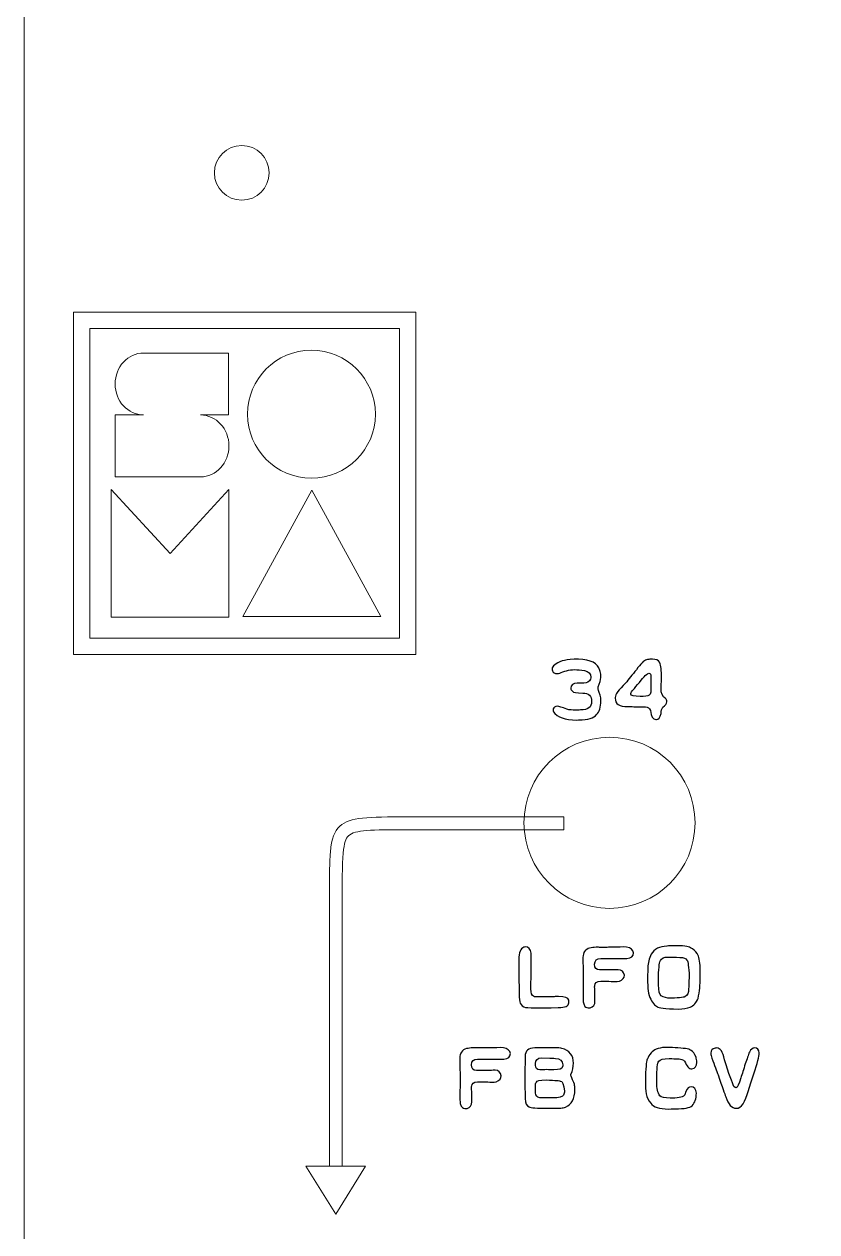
# Model space of a CAD drawing. Header units: centimetres. Extents: x -13.1 to 12.9, y -13 to 13.
# Drawn here: x -13.05 to -8.42, y -1.19 to 5.86 of the extents above; entities that cross this region are included whole.
import ezdxf

# ---------------------------------------------------------------- set-up
doc = ezdxf.new("R2010")
doc.units = ezdxf.units.CM
doc.header["$MEASUREMENT"] = 0
doc.layers.add('Layer 1', color=7, linetype='Continuous')

msp = doc.modelspace()

# ---------------------------------------------------------------- linework, layer by layer
at = {"layer": 'Layer 1', "color": 177, "lineweight": 9}
msp.add_ellipse((-11.37096, 3.58541), major_axis=(0, 0.37375), ratio=1, dxfattribs=at)
at = {"layer": 'Layer 1', "color": 250, "lineweight": 9}
msp.add_open_spline([(-12.85, 12.98), (-12.85, 12.98), (12.75, 12.98), (12.75, 12.98), (12.75, 12.98), (12.86, 12.98), (12.95, 12.88999), (12.95, 12.78), (12.95, 12.78), (12.95, 12.78), (12.95, -12.82), (12.95, -12.82), (12.95, -12.82), (12.95, -12.93001), (12.86, -13.02), (12.75, -13.02), (12.75, -13.02), (12.75, -13.02), (-12.85, -13.02), (-12.85, -13.02), (-12.85, -13.02), (-12.96, -13.02), (-13.05, -12.93001), (-13.05, -12.82), (-13.05, -12.82), (-13.05, -12.82), (-13.05, 12.78), (-13.05, 12.78), (-13.05, 12.78), (-13.05, 12.88999), (-12.96, 12.98), (-12.85, 12.98)], degree=3, knots=[0, 0, 0, 0, 0.1111111, 0.1111111, 0.1111111, 0.1111111, 0.2222222, 0.2222222, 0.2222222, 0.2222222, 0.3333333, 0.3333333, 0.3333333, 0.3333333, 0.4444444, 0.4444444, 0.4444444, 0.4444444, 0.5555556, 0.5555556, 0.5555556, 0.5555556, 0.6666667, 0.6666667, 0.6666667, 0.6666667, 0.7777778, 0.7777778, 0.7777778, 0.7777778, 1, 1, 1, 1], dxfattribs=at)
at = {"layer": 'Layer 1', "color": 242, "lineweight": 9}
for points in [[(-11.93822, 4.99605), (-11.93822, 5.08441), (-11.86658, 5.15605), (-11.77822, 5.15605), (-11.77822, 5.15605), (-11.68986, 5.15605), (-11.61822, 5.08441), (-11.61822, 4.99605), (-11.61822, 4.99605), (-11.61822, 4.90769), (-11.68985, 4.83605), (-11.77822, 4.83605), (-11.77822, 4.83605), (-11.86658, 4.83605), (-11.93822, 4.90769), (-11.93822, 4.99605)], [(-10.12854, 1.19711), (-10.12854, 1.47325), (-9.90468, 1.69711), (-9.62854, 1.69711), (-9.62854, 1.69711), (-9.35239, 1.69711), (-9.12855, 1.47325), (-9.12855, 1.19711), (-9.12855, 1.19711), (-9.12854, 0.92097), (-9.35239, 0.69711), (-9.62853, 0.69711), (-9.62853, 0.69711), (-9.90468, 0.69711), (-10.12852, 0.92097), (-10.12852, 1.19711)]]:
    msp.add_open_spline(points, degree=3, knots=[0, 0, 0, 0, 0.2, 0.2, 0.2, 0.2, 0.4, 0.4, 0.4, 0.4, 0.6, 0.6, 0.6, 0.6, 1, 1, 1, 1], dxfattribs=at)
at = {"layer": 'Layer 1', "color": 177, "lineweight": 9}
for points, knots in [([(-12.71398, 4.18086), (-12.71398, 4.18086), (-10.7616, 4.18086), (-10.7616, 4.18086), (-10.7616, 4.18086), (-10.7616, 4.18086), (-10.7616, 2.18086), (-10.7616, 2.18086), (-10.7616, 2.18086), (-10.7616, 2.18086), (-12.7616, 2.18086), (-12.7616, 2.18086), (-12.7616, 2.18086), (-12.7616, 2.18086), (-12.7616, 4.18086), (-12.7616, 4.18086), (-12.7616, 4.18086), (-12.7616, 4.18086), (-12.71398, 4.18086), (-12.71398, 4.18086)], [0, 0, 0, 0, 0.1666667, 0.1666667, 0.1666667, 0.1666667, 0.3333333, 0.3333333, 0.3333333, 0.3333333, 0.5, 0.5, 0.5, 0.5, 0.6666667, 0.6666667, 0.6666667, 0.6666667, 1, 1, 1, 1]), ([(-10.85684, 4.08562), (-10.85684, 4.08562), (-12.66636, 4.08562), (-12.66636, 4.08562), (-12.66636, 4.08562), (-12.66636, 4.08562), (-12.66636, 2.2761), (-12.66636, 2.2761), (-12.66636, 2.2761), (-12.66636, 2.2761), (-10.85684, 2.2761), (-10.85684, 2.2761), (-10.85684, 2.2761), (-10.85684, 2.2761), (-10.85684, 4.08562), (-10.85684, 4.08562)], [0, 0, 0, 0, 0.2, 0.2, 0.2, 0.2, 0.4, 0.4, 0.4, 0.4, 0.6, 0.6, 0.6, 0.6, 1, 1, 1, 1]), ([(-12.51818, 3.58094), (-12.51818, 3.58094), (-12.51818, 3.21903), (-12.51818, 3.21903), (-12.51818, 3.21903), (-12.51818, 3.21903), (-12.02102, 3.21904), (-12.02102, 3.21904), (-12.02102, 3.21904), (-12.02102, 3.21904), (-12.01935, 3.21903), (-12.01935, 3.21903), (-12.01935, 3.21903), (-11.92751, 3.21903), (-11.85307, 3.30005), (-11.85307, 3.39999), (-11.85307, 3.39999), (-11.85307, 3.49992), (-11.92751, 3.58093), (-12.01935, 3.58093), (-12.01935, 3.58093), (-12.01935, 3.58093), (-11.85474, 3.58095), (-11.85474, 3.58095), (-11.85474, 3.58095), (-11.85474, 3.58095), (-11.85474, 3.94285), (-11.85474, 3.94285), (-11.85474, 3.94285), (-11.85474, 3.94285), (-12.3519, 3.94285), (-12.3519, 3.94285), (-12.3519, 3.94285), (-12.44374, 3.94285), (-12.51818, 3.86184), (-12.51818, 3.7619), (-12.51818, 3.7619), (-12.51818, 3.66196), (-12.44374, 3.58095), (-12.3519, 3.58094), (-12.3519, 3.58094), (-12.3519, 3.58094), (-12.51818, 3.58094), (-12.51818, 3.58094)], [0, 0, 0, 0, 0.0833333, 0.0833333, 0.0833333, 0.0833333, 0.1666667, 0.1666667, 0.1666667, 0.1666667, 0.25, 0.25, 0.25, 0.25, 0.3333333, 0.3333333, 0.3333333, 0.3333333, 0.4166667, 0.4166667, 0.4166667, 0.4166667, 0.5, 0.5, 0.5, 0.5, 0.5833333, 0.5833333, 0.5833333, 0.5833333, 0.6666667, 0.6666667, 0.6666667, 0.6666667, 0.75, 0.75, 0.75, 0.75, 0.8333333, 0.8333333, 0.8333333, 0.8333333, 1, 1, 1, 1]), ([(-12.54091, 3.14579), (-12.54091, 3.14579), (-12.54091, 2.39828), (-12.54091, 2.39828), (-12.54091, 2.39828), (-12.54091, 2.39828), (-11.85307, 2.39828), (-11.85307, 2.39828), (-11.85307, 2.39828), (-11.85307, 2.39828), (-11.85307, 3.14579), (-11.85307, 3.14579), (-11.85307, 3.14579), (-11.85307, 3.14579), (-12.19699, 2.77203), (-12.19699, 2.77203), (-12.19699, 2.77203), (-12.19699, 2.77203), (-12.54091, 3.14579), (-12.54091, 3.14579)], [0, 0, 0, 0, 0.1666667, 0.1666667, 0.1666667, 0.1666667, 0.3333333, 0.3333333, 0.3333333, 0.3333333, 0.5, 0.5, 0.5, 0.5, 0.6666667, 0.6666667, 0.6666667, 0.6666667, 1, 1, 1, 1]), ([(-11.77224, 2.40256), (-11.77224, 2.40256), (-10.96604, 2.40256), (-10.96604, 2.40256), (-10.96604, 2.40256), (-10.96604, 2.40256), (-11.36914, 3.14152), (-11.36914, 3.14152), (-11.36914, 3.14152), (-11.36914, 3.14152), (-11.77224, 2.40256), (-11.77224, 2.40256)], [0, 0, 0, 0, 0.25, 0.25, 0.25, 0.25, 0.5, 0.5, 0.5, 0.5, 1, 1, 1, 1]), ([(-9.89591, 1.15671), (-9.89591, 1.15671), (-10.80947, 1.15671), (-10.80947, 1.15671), (-10.80947, 1.15671), (-11.02166, 1.15671), (-11.11577, 1.1567), (-11.15414, 1.12156), (-11.15414, 1.12156), (-11.17105, 1.10607), (-11.17988, 1.07887), (-11.18509, 1.01955), (-11.18509, 1.01955), (-11.19109, 0.95131), (-11.1911, 0.84581), (-11.1911, 0.67968), (-11.1911, 0.67968), (-11.1911, 0.67968), (-11.1911, -0.81046), (-11.1911, -0.81046), (-11.1911, -0.81046), (-11.1911, -0.81046), (-11.2661, -0.81046), (-11.2661, -0.81046), (-11.2661, -0.81046), (-11.2661, -0.81046), (-11.2661, 0.67968), (-11.2661, 0.67968), (-11.2661, 0.67968), (-11.2661, 0.84766), (-11.26609, 0.95434), (-11.25979, 1.02599), (-11.25979, 1.02599), (-11.25271, 1.10655), (-11.23687, 1.14704), (-11.20454, 1.17664), (-11.20454, 1.17664), (-11.14442, 1.2317), (-11.04151, 1.23171), (-10.80947, 1.23171), (-10.80947, 1.23171), (-10.80947, 1.23171), (-9.89591, 1.23171), (-9.89591, 1.23171), (-9.89591, 1.23171), (-9.89591, 1.23171), (-9.89591, 1.15671), (-9.89591, 1.15671)], [0, 0, 0, 0, 0.0769231, 0.0769231, 0.0769231, 0.0769231, 0.1538462, 0.1538462, 0.1538462, 0.1538462, 0.2307692, 0.2307692, 0.2307692, 0.2307692, 0.3076923, 0.3076923, 0.3076923, 0.3076923, 0.3846154, 0.3846154, 0.3846154, 0.3846154, 0.4615385, 0.4615385, 0.4615385, 0.4615385, 0.5384615, 0.5384615, 0.5384615, 0.5384615, 0.6153846, 0.6153846, 0.6153846, 0.6153846, 0.6923077, 0.6923077, 0.6923077, 0.6923077, 0.7692308, 0.7692308, 0.7692308, 0.7692308, 0.8461538, 0.8461538, 0.8461538, 0.8461538, 1, 1, 1, 1]), ([(-11.05412, -0.81046), (-11.05412, -0.81046), (-11.2286, -1.08957), (-11.2286, -1.08957), (-11.2286, -1.08957), (-11.2286, -1.08957), (-11.40272, -0.81046), (-11.40272, -0.81046), (-11.40272, -0.81046), (-11.40272, -0.81046), (-11.05412, -0.81046), (-11.05412, -0.81046)], [0, 0, 0, 0, 0.25, 0.25, 0.25, 0.25, 0.5, 0.5, 0.5, 0.5, 1, 1, 1, 1])]:
    msp.add_open_spline(points, degree=3, knots=knots, dxfattribs=at)
at = {"layer": 'Layer 1', "color": 177}
for points, knots in [([(-9.83564, 2.15301), (-9.83564, 2.15301), (-9.81053, 2.15357), (-9.81053, 2.15357), (-9.81053, 2.15357), (-9.73819, 2.15131), (-9.69623, 2.12939), (-9.68485, 2.08772), (-9.68485, 2.08772), (-9.68156, 2.07907), (-9.67986, 2.06919), (-9.67986, 2.0579), (-9.67986, 2.0579), (-9.67986, 2.0579), (-9.67986, 2.04605), (-9.67986, 2.04605), (-9.67986, 2.04605), (-9.67986, 2.03231), (-9.68485, 2.01416), (-9.69482, 1.99149), (-9.69482, 1.99149), (-9.69529, 1.98876), (-9.69557, 1.98641), (-9.69557, 1.98434), (-9.69557, 1.98434), (-9.69557, 1.97991), (-9.69134, 1.96609), (-9.68268, 1.94276), (-9.68268, 1.94276), (-9.68005, 1.93354), (-9.67883, 1.923), (-9.67883, 1.91105), (-9.67883, 1.91105), (-9.67883, 1.91105), (-9.67883, 1.90993), (-9.67883, 1.90993), (-9.67883, 1.90993), (-9.67883, 1.8723), (-9.68739, 1.84549), (-9.7047, 1.82949), (-9.7047, 1.82949), (-9.72031, 1.80908), (-9.75437, 1.79883), (-9.80695, 1.79883), (-9.80695, 1.79883), (-9.80695, 1.79817), (-9.81156, 1.79779), (-9.82069, 1.79779), (-9.82069, 1.79779), (-9.88851, 1.79779), (-9.93395, 1.81407), (-9.9569, 1.84652), (-9.9569, 1.84652), (-9.95813, 1.85057), (-9.95878, 1.85386), (-9.95878, 1.85649), (-9.95878, 1.85649), (-9.95878, 1.86618), (-9.95323, 1.87314), (-9.94204, 1.87719), (-9.94204, 1.87719), (-9.94204, 1.87719), (-9.93207, 1.87822), (-9.93207, 1.87822), (-9.93207, 1.87822), (-9.92586, 1.87822), (-9.90789, 1.8723), (-9.87835, 1.86035), (-9.87835, 1.86035), (-9.86274, 1.85706), (-9.84543, 1.85536), (-9.82652, 1.85536), (-9.82652, 1.85536), (-9.81749, 1.85536), (-9.80836, 1.85574), (-9.79896, 1.85649), (-9.79896, 1.85649), (-9.79896, 1.85649), (-9.79783, 1.85649), (-9.79783, 1.85649), (-9.79783, 1.85649), (-9.75484, 1.85649), (-9.73339, 1.87305), (-9.73339, 1.90607), (-9.73339, 1.90607), (-9.73339, 1.93918), (-9.75051, 1.95564), (-9.78494, 1.95564), (-9.78494, 1.95564), (-9.82106, 1.95564), (-9.84129, 1.95903), (-9.84552, 1.96562), (-9.84552, 1.96562), (-9.85164, 1.97107), (-9.85465, 1.97709), (-9.85465, 1.98349), (-9.85465, 1.98349), (-9.85465, 2.00155), (-9.84232, 2.01171), (-9.81768, 2.01416), (-9.81768, 2.01416), (-9.80592, 2.01359), (-9.79604, 2.01331), (-9.78795, 2.01331), (-9.78795, 2.01331), (-9.78795, 2.01331), (-9.77911, 2.01331), (-9.77911, 2.01331), (-9.77911, 2.01331), (-9.75963, 2.01331), (-9.74637, 2.02121), (-9.73941, 2.03702), (-9.73941, 2.03702), (-9.73819, 2.04398), (-9.73753, 2.04765), (-9.73753, 2.04802), (-9.73753, 2.04802), (-9.73753, 2.06862), (-9.75004, 2.08179), (-9.77497, 2.08772), (-9.77497, 2.08772), (-9.7967, 2.09083), (-9.8158, 2.09242), (-9.83235, 2.09242), (-9.83235, 2.09242), (-9.8665, 2.0913), (-9.89566, 2.08415), (-9.91993, 2.07088), (-9.91993, 2.07088), (-9.92492, 2.06956), (-9.93, 2.069), (-9.93508, 2.069), (-9.93508, 2.069), (-9.94834, 2.069), (-9.95756, 2.07417), (-9.96264, 2.08471), (-9.96264, 2.08471), (-9.96264, 2.08471), (-9.96377, 2.09158), (-9.96377, 2.09158), (-9.96377, 2.09158), (-9.96377, 2.09158), (-9.96377, 2.09656), (-9.96377, 2.09656), (-9.96377, 2.09656), (-9.96377, 2.11227), (-9.94401, 2.12817), (-9.9045, 2.14416), (-9.9045, 2.14416), (-9.89077, 2.14746), (-9.86772, 2.15047), (-9.83564, 2.15301)], [0, 0, 0, 0, 0.025641, 0.025641, 0.025641, 0.025641, 0.0512821, 0.0512821, 0.0512821, 0.0512821, 0.0769231, 0.0769231, 0.0769231, 0.0769231, 0.1025641, 0.1025641, 0.1025641, 0.1025641, 0.1282051, 0.1282051, 0.1282051, 0.1282051, 0.1538462, 0.1538462, 0.1538462, 0.1538462, 0.1794872, 0.1794872, 0.1794872, 0.1794872, 0.2051282, 0.2051282, 0.2051282, 0.2051282, 0.2307692, 0.2307692, 0.2307692, 0.2307692, 0.2564103, 0.2564103, 0.2564103, 0.2564103, 0.2820513, 0.2820513, 0.2820513, 0.2820513, 0.3076923, 0.3076923, 0.3076923, 0.3076923, 0.3333333, 0.3333333, 0.3333333, 0.3333333, 0.3589744, 0.3589744, 0.3589744, 0.3589744, 0.3846154, 0.3846154, 0.3846154, 0.3846154, 0.4102564, 0.4102564, 0.4102564, 0.4102564, 0.4358974, 0.4358974, 0.4358974, 0.4358974, 0.4615385, 0.4615385, 0.4615385, 0.4615385, 0.4871795, 0.4871795, 0.4871795, 0.4871795, 0.5128205, 0.5128205, 0.5128205, 0.5128205, 0.5384615, 0.5384615, 0.5384615, 0.5384615, 0.5641026, 0.5641026, 0.5641026, 0.5641026, 0.5897436, 0.5897436, 0.5897436, 0.5897436, 0.6153846, 0.6153846, 0.6153846, 0.6153846, 0.6410256, 0.6410256, 0.6410256, 0.6410256, 0.6666667, 0.6666667, 0.6666667, 0.6666667, 0.6923077, 0.6923077, 0.6923077, 0.6923077, 0.7179487, 0.7179487, 0.7179487, 0.7179487, 0.7435897, 0.7435897, 0.7435897, 0.7435897, 0.7692308, 0.7692308, 0.7692308, 0.7692308, 0.7948718, 0.7948718, 0.7948718, 0.7948718, 0.8205128, 0.8205128, 0.8205128, 0.8205128, 0.8461538, 0.8461538, 0.8461538, 0.8461538, 0.8717949, 0.8717949, 0.8717949, 0.8717949, 0.8974359, 0.8974359, 0.8974359, 0.8974359, 0.9230769, 0.9230769, 0.9230769, 0.9230769, 0.9487179, 0.9487179, 0.9487179, 0.9487179, 1, 1, 1, 1]), ([(-9.38777, 2.15301), (-9.38777, 2.15301), (-9.37676, 2.15301), (-9.37676, 2.15301), (-9.37676, 2.15301), (-9.35672, 2.15301), (-9.34327, 2.14755), (-9.3365, 2.13673), (-9.3365, 2.13673), (-9.32916, 2.1261), (-9.32549, 2.09995), (-9.32549, 2.05818), (-9.32549, 2.05818), (-9.32549, 2.05818), (-9.32549, 2.03118), (-9.32549, 2.03118), (-9.32549, 2.03118), (-9.32549, 2.01867), (-9.32615, 2.00287), (-9.32737, 1.98377), (-9.32737, 1.98377), (-9.32737, 1.95386), (-9.319, 1.93438), (-9.30235, 1.92535), (-9.30235, 1.92535), (-9.29624, 1.9182), (-9.29323, 1.9119), (-9.29323, 1.90635), (-9.29323, 1.90635), (-9.29323, 1.90635), (-9.29323, 1.90334), (-9.29323, 1.90334), (-9.29323, 1.90334), (-9.29323, 1.89375), (-9.30094, 1.88368), (-9.31637, 1.87305), (-9.31637, 1.87305), (-9.32371, 1.86477), (-9.32737, 1.85273), (-9.32737, 1.83693), (-9.32737, 1.83693), (-9.33236, 1.81266), (-9.34148, 1.80052), (-9.35465, 1.80052), (-9.35465, 1.80052), (-9.35465, 1.80052), (-9.35851, 1.80052), (-9.35851, 1.80052), (-9.35851, 1.80052), (-9.37488, 1.80052), (-9.38542, 1.8183), (-9.38993, 1.85395), (-9.38993, 1.85395), (-9.39416, 1.86797), (-9.40357, 1.87493), (-9.41806, 1.87493), (-9.41806, 1.87493), (-9.4587, 1.87568), (-9.49191, 1.87606), (-9.51787, 1.87606), (-9.51787, 1.87606), (-9.51787, 1.87606), (-9.52276, 1.87606), (-9.52276, 1.87606), (-9.52276, 1.87606), (-9.57111, 1.87606), (-9.59529, 1.89252), (-9.59529, 1.92535), (-9.59529, 1.92535), (-9.59529, 1.92535), (-9.59529, 1.92949), (-9.59529, 1.92949), (-9.59529, 1.92949), (-9.59529, 1.94718), (-9.57516, 1.97502), (-9.5349, 2.01303), (-9.5349, 2.01303), (-9.51693, 2.03636), (-9.49576, 2.06251), (-9.47159, 2.09158), (-9.47159, 2.09158), (-9.44637, 2.12723), (-9.4269, 2.1467), (-9.41307, 2.15), (-9.41307, 2.15), (-9.40301, 2.15197), (-9.39454, 2.15301), (-9.38777, 2.15301)], [0, 0, 0, 0, 0.0434783, 0.0434783, 0.0434783, 0.0434783, 0.0869565, 0.0869565, 0.0869565, 0.0869565, 0.1304348, 0.1304348, 0.1304348, 0.1304348, 0.173913, 0.173913, 0.173913, 0.173913, 0.2173913, 0.2173913, 0.2173913, 0.2173913, 0.2608696, 0.2608696, 0.2608696, 0.2608696, 0.3043478, 0.3043478, 0.3043478, 0.3043478, 0.3478261, 0.3478261, 0.3478261, 0.3478261, 0.3913043, 0.3913043, 0.3913043, 0.3913043, 0.4347826, 0.4347826, 0.4347826, 0.4347826, 0.4782609, 0.4782609, 0.4782609, 0.4782609, 0.5217391, 0.5217391, 0.5217391, 0.5217391, 0.5652174, 0.5652174, 0.5652174, 0.5652174, 0.6086957, 0.6086957, 0.6086957, 0.6086957, 0.6521739, 0.6521739, 0.6521739, 0.6521739, 0.6956522, 0.6956522, 0.6956522, 0.6956522, 0.7391304, 0.7391304, 0.7391304, 0.7391304, 0.7826087, 0.7826087, 0.7826087, 0.7826087, 0.826087, 0.826087, 0.826087, 0.826087, 0.8695652, 0.8695652, 0.8695652, 0.8695652, 0.9130435, 0.9130435, 0.9130435, 0.9130435, 1, 1, 1, 1]), ([(-9.5046, 1.95151), (-9.5046, 1.95151), (-9.5046, 1.94962), (-9.5046, 1.94962), (-9.5046, 1.94962), (-9.5046, 1.94022), (-9.48617, 1.93561), (-9.4492, 1.93561), (-9.4492, 1.93561), (-9.4492, 1.93561), (-9.43132, 1.93561), (-9.43132, 1.93561), (-9.43132, 1.93561), (-9.40893, 1.93561), (-9.39539, 1.93984), (-9.39078, 1.94849), (-9.39078, 1.94849), (-9.38824, 1.95715), (-9.38692, 1.96486), (-9.38692, 1.97164), (-9.38692, 1.97164), (-9.38692, 1.98302), (-9.3872, 2.00193), (-9.38777, 2.02817), (-9.38777, 2.02817), (-9.3872, 2.04031), (-9.38692, 2.0483), (-9.38692, 2.05216), (-9.38692, 2.05216), (-9.38692, 2.06392), (-9.39059, 2.07032), (-9.39793, 2.07145), (-9.39793, 2.07145), (-9.40846, 2.07145), (-9.4269, 2.05357), (-9.45334, 2.01801), (-9.45334, 2.01801), (-9.48626, 1.9801), (-9.50272, 1.95997), (-9.50272, 1.95762), (-9.50272, 1.95762), (-9.50395, 1.95546), (-9.5046, 1.95339), (-9.5046, 1.95151)], [0, 0, 0, 0, 0.0833333, 0.0833333, 0.0833333, 0.0833333, 0.1666667, 0.1666667, 0.1666667, 0.1666667, 0.25, 0.25, 0.25, 0.25, 0.3333333, 0.3333333, 0.3333333, 0.3333333, 0.4166667, 0.4166667, 0.4166667, 0.4166667, 0.5, 0.5, 0.5, 0.5, 0.5833333, 0.5833333, 0.5833333, 0.5833333, 0.6666667, 0.6666667, 0.6666667, 0.6666667, 0.75, 0.75, 0.75, 0.75, 0.8333333, 0.8333333, 0.8333333, 0.8333333, 1, 1, 1, 1]), ([(-10.11834, 0.47231), (-10.10197, 0.47231), (-10.09105, 0.4598), (-10.0856, 0.43478), (-10.0856, 0.43478), (-10.0856, 0.43478), (-10.0856, 0.4249), (-10.0856, 0.4249), (-10.0856, 0.4249), (-10.08626, 0.38793), (-10.08663, 0.35679), (-10.08663, 0.33148), (-10.08663, 0.33148), (-10.08663, 0.33148), (-10.08663, 0.31709), (-10.08663, 0.31709), (-10.08663, 0.31709), (-10.08663, 0.31709), (-10.08917, 0.23497), (-10.08917, 0.23497), (-10.08917, 0.23497), (-10.08917, 0.23497), (-10.08917, 0.22697), (-10.08917, 0.22697), (-10.08917, 0.22697), (-10.08804, 0.20129), (-10.08231, 0.18671), (-10.07205, 0.18313), (-10.07205, 0.18313), (-10.06876, 0.18116), (-10.0649, 0.17994), (-10.06048, 0.17956), (-10.06048, 0.17956), (-10.0348, 0.18031), (-10.01448, 0.18069), (-9.99962, 0.18069), (-9.99962, 0.18069), (-9.99962, 0.18069), (-9.9522, 0.18069), (-9.9522, 0.18069), (-9.9522, 0.18069), (-9.9428, 0.18125), (-9.93414, 0.18153), (-9.92624, 0.18153), (-9.92624, 0.18153), (-9.88918, 0.18153), (-9.86952, 0.17438), (-9.86726, 0.15999), (-9.86726, 0.15999), (-9.86726, 0.15999), (-9.86698, 0.14456), (-9.86698, 0.14456), (-9.86698, 0.14456), (-9.86698, 0.12641), (-9.88748, 0.11728), (-9.9285, 0.11728), (-9.9285, 0.11728), (-9.9285, 0.11728), (-9.97008, 0.1154), (-9.97008, 0.1154), (-9.97008, 0.1154), (-10.00376, 0.11615), (-10.04919, 0.11653), (-10.10648, 0.11672), (-10.10648, 0.11672), (-10.12473, 0.11804), (-10.13771, 0.12415), (-10.14562, 0.13497), (-10.14562, 0.13497), (-10.15267, 0.14306), (-10.15615, 0.15736), (-10.15615, 0.17796), (-10.15615, 0.17796), (-10.15615, 0.17796), (-10.15747, 0.24052), (-10.15747, 0.24052), (-10.15747, 0.24052), (-10.15747, 0.25594), (-10.15775, 0.26902), (-10.15832, 0.27965), (-10.15832, 0.27965), (-10.15869, 0.34522), (-10.15888, 0.38304), (-10.15888, 0.3932), (-10.15888, 0.3932), (-10.15888, 0.3932), (-10.15888, 0.39818), (-10.15888, 0.39818), (-10.15888, 0.39818), (-10.15888, 0.43797), (-10.149, 0.46206), (-10.12915, 0.47033), (-10.12915, 0.47033), (-10.12897, 0.47033), (-10.12539, 0.47099), (-10.11834, 0.47231)], [0, 0, 0, 0, 0.04, 0.04, 0.04, 0.04, 0.08, 0.08, 0.08, 0.08, 0.12, 0.12, 0.12, 0.12, 0.16, 0.16, 0.16, 0.16, 0.2, 0.2, 0.2, 0.2, 0.24, 0.24, 0.24, 0.24, 0.28, 0.28, 0.28, 0.28, 0.32, 0.32, 0.32, 0.32, 0.36, 0.36, 0.36, 0.36, 0.4, 0.4, 0.4, 0.4, 0.44, 0.44, 0.44, 0.44, 0.48, 0.48, 0.48, 0.48, 0.52, 0.52, 0.52, 0.52, 0.56, 0.56, 0.56, 0.56, 0.6, 0.6, 0.6, 0.6, 0.64, 0.64, 0.64, 0.64, 0.68, 0.68, 0.68, 0.68, 0.72, 0.72, 0.72, 0.72, 0.76, 0.76, 0.76, 0.76, 0.8, 0.8, 0.8, 0.8, 0.84, 0.84, 0.84, 0.84, 0.88, 0.88, 0.88, 0.88, 0.92, 0.92, 0.92, 0.92, 1, 1, 1, 1]), ([(-9.54761, 0.47146), (-9.51967, 0.47146), (-9.50095, 0.46384), (-9.49145, 0.4486), (-9.49145, 0.4486), (-9.49145, 0.4486), (-9.48834, 0.43647), (-9.48834, 0.43647), (-9.48834, 0.43647), (-9.48834, 0.41812), (-9.50113, 0.40712), (-9.52672, 0.40364), (-9.52672, 0.40364), (-9.53199, 0.40364), (-9.55175, 0.40392), (-9.58589, 0.40448), (-9.58589, 0.40448), (-9.59643, 0.40448), (-9.60847, 0.4042), (-9.62202, 0.40364), (-9.62202, 0.40364), (-9.63302, 0.4042), (-9.65052, 0.40448), (-9.67441, 0.40448), (-9.67441, 0.40448), (-9.67441, 0.40448), (-9.68015, 0.40448), (-9.68015, 0.40448), (-9.68015, 0.40448), (-9.70367, 0.40448), (-9.71543, 0.3932), (-9.71543, 0.37062), (-9.71543, 0.37062), (-9.71543, 0.3487), (-9.70574, 0.33779), (-9.68627, 0.33779), (-9.68627, 0.33779), (-9.64017, 0.33835), (-9.60405, 0.33863), (-9.5779, 0.33863), (-9.5779, 0.33863), (-9.55758, 0.33863), (-9.54544, 0.328), (-9.54159, 0.30693), (-9.54159, 0.30693), (-9.54159, 0.29113), (-9.55127, 0.27946), (-9.57075, 0.27194), (-9.57075, 0.27194), (-9.57075, 0.27194), (-9.58373, 0.26996), (-9.58373, 0.26996), (-9.58373, 0.26996), (-9.59953, 0.26996), (-9.63171, 0.27062), (-9.68015, 0.27194), (-9.68015, 0.27194), (-9.70301, 0.26949), (-9.7144, 0.26121), (-9.7144, 0.2471), (-9.7144, 0.2471), (-9.71515, 0.24437), (-9.71543, 0.24193), (-9.71543, 0.23995), (-9.71543, 0.23995), (-9.71421, 0.22029), (-9.71355, 0.20665), (-9.71355, 0.19913), (-9.71355, 0.19913), (-9.71355, 0.19913), (-9.71355, 0.15538), (-9.71355, 0.15538), (-9.71355, 0.15538), (-9.71355, 0.13422), (-9.72296, 0.12086), (-9.74168, 0.1154), (-9.74168, 0.1154), (-9.74168, 0.1154), (-9.74469, 0.1154), (-9.74469, 0.1154), (-9.74469, 0.1154), (-9.75861, 0.1154), (-9.76783, 0.11841), (-9.77206, 0.12443), (-9.77206, 0.12443), (-9.77639, 0.13055), (-9.7794, 0.13732), (-9.7809, 0.14485), (-9.7809, 0.14485), (-9.7825, 0.15237), (-9.78326, 0.16084), (-9.78326, 0.17025), (-9.78326, 0.17025), (-9.78326, 0.1726), (-9.78316, 0.18567), (-9.78297, 0.20938), (-9.78297, 0.20938), (-9.78279, 0.23177), (-9.78269, 0.2456), (-9.78269, 0.25096), (-9.78269, 0.25096), (-9.7825, 0.29066), (-9.78241, 0.31229), (-9.78241, 0.31577), (-9.78241, 0.31577), (-9.78335, 0.34842), (-9.78382, 0.38003), (-9.78382, 0.4105), (-9.78382, 0.4105), (-9.78382, 0.4392), (-9.77074, 0.45745), (-9.74469, 0.46535), (-9.74469, 0.46535), (-9.7333, 0.46742), (-9.72089, 0.46911), (-9.70743, 0.47033), (-9.70743, 0.47033), (-9.69624, 0.46958), (-9.68758, 0.46921), (-9.68128, 0.46921), (-9.68128, 0.46921), (-9.68128, 0.46921), (-9.64713, 0.46921), (-9.64713, 0.46921), (-9.64713, 0.46921), (-9.63519, 0.46921), (-9.60198, 0.46996), (-9.54761, 0.47146)], [0, 0, 0, 0, 0.030303, 0.030303, 0.030303, 0.030303, 0.0606061, 0.0606061, 0.0606061, 0.0606061, 0.0909091, 0.0909091, 0.0909091, 0.0909091, 0.1212121, 0.1212121, 0.1212121, 0.1212121, 0.1515152, 0.1515152, 0.1515152, 0.1515152, 0.1818182, 0.1818182, 0.1818182, 0.1818182, 0.2121212, 0.2121212, 0.2121212, 0.2121212, 0.2424242, 0.2424242, 0.2424242, 0.2424242, 0.2727273, 0.2727273, 0.2727273, 0.2727273, 0.3030303, 0.3030303, 0.3030303, 0.3030303, 0.3333333, 0.3333333, 0.3333333, 0.3333333, 0.3636364, 0.3636364, 0.3636364, 0.3636364, 0.3939394, 0.3939394, 0.3939394, 0.3939394, 0.4242424, 0.4242424, 0.4242424, 0.4242424, 0.4545455, 0.4545455, 0.4545455, 0.4545455, 0.4848485, 0.4848485, 0.4848485, 0.4848485, 0.5151515, 0.5151515, 0.5151515, 0.5151515, 0.5454545, 0.5454545, 0.5454545, 0.5454545, 0.5757576, 0.5757576, 0.5757576, 0.5757576, 0.6060606, 0.6060606, 0.6060606, 0.6060606, 0.6363636, 0.6363636, 0.6363636, 0.6363636, 0.6666667, 0.6666667, 0.6666667, 0.6666667, 0.6969697, 0.6969697, 0.6969697, 0.6969697, 0.7272727, 0.7272727, 0.7272727, 0.7272727, 0.7575758, 0.7575758, 0.7575758, 0.7575758, 0.7878788, 0.7878788, 0.7878788, 0.7878788, 0.8181818, 0.8181818, 0.8181818, 0.8181818, 0.8484848, 0.8484848, 0.8484848, 0.8484848, 0.8787879, 0.8787879, 0.8787879, 0.8787879, 0.9090909, 0.9090909, 0.9090909, 0.9090909, 0.9393939, 0.9393939, 0.9393939, 0.9393939, 1, 1, 1, 1]), ([(-9.25693, 0.47889), (-9.20011, 0.47889), (-9.16652, 0.47476), (-9.15599, 0.46648), (-9.15599, 0.46648), (-9.13934, 0.46046), (-9.12588, 0.44907), (-9.11582, 0.43233), (-9.11582, 0.43233), (-9.10622, 0.41671), (-9.10039, 0.38877), (-9.09813, 0.34851), (-9.09813, 0.34851), (-9.09813, 0.34851), (-9.09813, 0.29282), (-9.09813, 0.29282), (-9.09813, 0.29282), (-9.09813, 0.25171), (-9.10227, 0.21098), (-9.11055, 0.17081), (-9.11055, 0.17081), (-9.12137, 0.14598), (-9.1368, 0.12885), (-9.15683, 0.11954), (-9.15683, 0.11954), (-9.17489, 0.11399), (-9.19822, 0.11023), (-9.22682, 0.10825), (-9.22682, 0.10825), (-9.30443, 0.11023), (-9.34488, 0.11474), (-9.34836, 0.1217), (-9.34836, 0.1217), (-9.36436, 0.12829), (-9.37922, 0.14673), (-9.39276, 0.17683), (-9.39276, 0.17683), (-9.4001, 0.19169), (-9.40405, 0.20919), (-9.40462, 0.22923), (-9.40462, 0.22923), (-9.40462, 0.22923), (-9.40659, 0.28511), (-9.40659, 0.28511), (-9.40659, 0.28511), (-9.40659, 0.28511), (-9.4049, 0.35133), (-9.4049, 0.35133), (-9.4049, 0.35133), (-9.40377, 0.37683), (-9.39728, 0.40251), (-9.38533, 0.42847), (-9.38533, 0.42847), (-9.3668, 0.45989), (-9.33623, 0.4756), (-9.2938, 0.4756), (-9.2938, 0.4756), (-9.2938, 0.47683), (-9.28148, 0.47795), (-9.25693, 0.47889)], [0, 0, 0, 0, 0.0625, 0.0625, 0.0625, 0.0625, 0.125, 0.125, 0.125, 0.125, 0.1875, 0.1875, 0.1875, 0.1875, 0.25, 0.25, 0.25, 0.25, 0.3125, 0.3125, 0.3125, 0.3125, 0.375, 0.375, 0.375, 0.375, 0.4375, 0.4375, 0.4375, 0.4375, 0.5, 0.5, 0.5, 0.5, 0.5625, 0.5625, 0.5625, 0.5625, 0.625, 0.625, 0.625, 0.625, 0.6875, 0.6875, 0.6875, 0.6875, 0.75, 0.75, 0.75, 0.75, 0.8125, 0.8125, 0.8125, 0.8125, 0.875, 0.875, 0.875, 0.875, 1, 1, 1, 1]), ([(-9.34206, 0.25068), (-9.34206, 0.21418), (-9.33679, 0.19226), (-9.32635, 0.18511), (-9.32635, 0.18511), (-9.31149, 0.17627), (-9.2938, 0.17184), (-9.27348, 0.17184), (-9.27348, 0.17184), (-9.27348, 0.17184), (-9.26737, 0.17184), (-9.26737, 0.17184), (-9.26737, 0.17184), (-9.21412, 0.17467), (-9.18741, 0.17768), (-9.18741, 0.18097), (-9.18741, 0.18097), (-9.1733, 0.18718), (-9.16624, 0.20298), (-9.16624, 0.22838), (-9.16624, 0.22838), (-9.16474, 0.24616), (-9.1637, 0.27598), (-9.16323, 0.31766), (-9.16323, 0.31766), (-9.16746, 0.36893), (-9.17188, 0.39461), (-9.17668, 0.39461), (-9.17668, 0.39461), (-9.18204, 0.40486), (-9.19578, 0.41003), (-9.21807, 0.41003), (-9.21807, 0.41003), (-9.24488, 0.41145), (-9.26436, 0.4122), (-9.27649, 0.4122), (-9.27649, 0.4122), (-9.27649, 0.4122), (-9.28938, 0.4122), (-9.28938, 0.4122), (-9.28938, 0.4122), (-9.30998, 0.4122), (-9.324, 0.40533), (-9.33134, 0.3915), (-9.33134, 0.3915), (-9.33576, 0.38802), (-9.33952, 0.35782), (-9.34262, 0.30082), (-9.34262, 0.30082), (-9.34281, 0.29386), (-9.34291, 0.28689), (-9.34291, 0.27993), (-9.34291, 0.27993), (-9.34291, 0.27015), (-9.34262, 0.26046), (-9.34206, 0.25068)], [0, 0, 0, 0, 0.0666667, 0.0666667, 0.0666667, 0.0666667, 0.1333333, 0.1333333, 0.1333333, 0.1333333, 0.2, 0.2, 0.2, 0.2, 0.2666667, 0.2666667, 0.2666667, 0.2666667, 0.3333333, 0.3333333, 0.3333333, 0.3333333, 0.4, 0.4, 0.4, 0.4, 0.4666667, 0.4666667, 0.4666667, 0.4666667, 0.5333333, 0.5333333, 0.5333333, 0.5333333, 0.6, 0.6, 0.6, 0.6, 0.6666667, 0.6666667, 0.6666667, 0.6666667, 0.7333333, 0.7333333, 0.7333333, 0.7333333, 0.8, 0.8, 0.8, 0.8, 0.8666667, 0.8666667, 0.8666667, 0.8666667, 1, 1, 1, 1]), ([(-10.2673, -0.11668), (-10.23936, -0.11668), (-10.22064, -0.1243), (-10.21114, -0.13954), (-10.21114, -0.13954), (-10.21114, -0.13954), (-10.20803, -0.15167), (-10.20803, -0.15167), (-10.20803, -0.15167), (-10.20803, -0.17002), (-10.22082, -0.18102), (-10.24641, -0.1845), (-10.24641, -0.1845), (-10.25168, -0.1845), (-10.27144, -0.18422), (-10.30558, -0.18366), (-10.30558, -0.18366), (-10.31612, -0.18366), (-10.32816, -0.18394), (-10.34171, -0.1845), (-10.34171, -0.1845), (-10.35271, -0.18394), (-10.37021, -0.18366), (-10.3941, -0.18366), (-10.3941, -0.18366), (-10.3941, -0.18366), (-10.39984, -0.18366), (-10.39984, -0.18366), (-10.39984, -0.18366), (-10.42336, -0.18366), (-10.43512, -0.19494), (-10.43512, -0.21752), (-10.43512, -0.21752), (-10.43512, -0.23944), (-10.42543, -0.25035), (-10.40596, -0.25035), (-10.40596, -0.25035), (-10.35986, -0.24979), (-10.32374, -0.24951), (-10.29759, -0.24951), (-10.29759, -0.24951), (-10.27727, -0.24951), (-10.26513, -0.26014), (-10.26128, -0.28121), (-10.26128, -0.28121), (-10.26128, -0.29701), (-10.27096, -0.30868), (-10.29044, -0.3162), (-10.29044, -0.3162), (-10.29044, -0.3162), (-10.30342, -0.31818), (-10.30342, -0.31818), (-10.30342, -0.31818), (-10.31922, -0.31818), (-10.3514, -0.31752), (-10.39984, -0.3162), (-10.39984, -0.3162), (-10.4227, -0.31865), (-10.43409, -0.32693), (-10.43409, -0.34104), (-10.43409, -0.34104), (-10.43484, -0.34377), (-10.43512, -0.34621), (-10.43512, -0.34819), (-10.43512, -0.34819), (-10.4339, -0.36785), (-10.43324, -0.38149), (-10.43324, -0.38901), (-10.43324, -0.38901), (-10.43324, -0.38901), (-10.43324, -0.43276), (-10.43324, -0.43276), (-10.43324, -0.43276), (-10.43324, -0.45392), (-10.44265, -0.46728), (-10.46137, -0.47274), (-10.46137, -0.47274), (-10.46137, -0.47274), (-10.46438, -0.47274), (-10.46438, -0.47274), (-10.46438, -0.47274), (-10.4783, -0.47274), (-10.48752, -0.46973), (-10.49175, -0.46371), (-10.49175, -0.46371), (-10.49608, -0.45759), (-10.49909, -0.45082), (-10.50059, -0.44329), (-10.50059, -0.44329), (-10.50219, -0.43577), (-10.50295, -0.4273), (-10.50295, -0.41789), (-10.50295, -0.41789), (-10.50295, -0.41554), (-10.50285, -0.40247), (-10.50266, -0.37876), (-10.50266, -0.37876), (-10.50248, -0.35637), (-10.50238, -0.34254), (-10.50238, -0.33718), (-10.50238, -0.33718), (-10.50219, -0.29748), (-10.5021, -0.27585), (-10.5021, -0.27237), (-10.5021, -0.27237), (-10.50304, -0.23972), (-10.50351, -0.20811), (-10.50351, -0.17764), (-10.50351, -0.17764), (-10.50351, -0.14894), (-10.49043, -0.13069), (-10.46438, -0.12279), (-10.46438, -0.12279), (-10.45299, -0.12072), (-10.44058, -0.11903), (-10.42712, -0.11781), (-10.42712, -0.11781), (-10.41593, -0.11856), (-10.40727, -0.11893), (-10.40097, -0.11893), (-10.40097, -0.11893), (-10.40097, -0.11893), (-10.36682, -0.11893), (-10.36682, -0.11893), (-10.36682, -0.11893), (-10.35488, -0.11893), (-10.32167, -0.11818), (-10.2673, -0.11668)], [0, 0, 0, 0, 0.030303, 0.030303, 0.030303, 0.030303, 0.0606061, 0.0606061, 0.0606061, 0.0606061, 0.0909091, 0.0909091, 0.0909091, 0.0909091, 0.1212121, 0.1212121, 0.1212121, 0.1212121, 0.1515152, 0.1515152, 0.1515152, 0.1515152, 0.1818182, 0.1818182, 0.1818182, 0.1818182, 0.2121212, 0.2121212, 0.2121212, 0.2121212, 0.2424242, 0.2424242, 0.2424242, 0.2424242, 0.2727273, 0.2727273, 0.2727273, 0.2727273, 0.3030303, 0.3030303, 0.3030303, 0.3030303, 0.3333333, 0.3333333, 0.3333333, 0.3333333, 0.3636364, 0.3636364, 0.3636364, 0.3636364, 0.3939394, 0.3939394, 0.3939394, 0.3939394, 0.4242424, 0.4242424, 0.4242424, 0.4242424, 0.4545455, 0.4545455, 0.4545455, 0.4545455, 0.4848485, 0.4848485, 0.4848485, 0.4848485, 0.5151515, 0.5151515, 0.5151515, 0.5151515, 0.5454545, 0.5454545, 0.5454545, 0.5454545, 0.5757576, 0.5757576, 0.5757576, 0.5757576, 0.6060606, 0.6060606, 0.6060606, 0.6060606, 0.6363636, 0.6363636, 0.6363636, 0.6363636, 0.6666667, 0.6666667, 0.6666667, 0.6666667, 0.6969697, 0.6969697, 0.6969697, 0.6969697, 0.7272727, 0.7272727, 0.7272727, 0.7272727, 0.7575758, 0.7575758, 0.7575758, 0.7575758, 0.7878788, 0.7878788, 0.7878788, 0.7878788, 0.8181818, 0.8181818, 0.8181818, 0.8181818, 0.8484848, 0.8484848, 0.8484848, 0.8484848, 0.8787879, 0.8787879, 0.8787879, 0.8787879, 0.9090909, 0.9090909, 0.9090909, 0.9090909, 0.9393939, 0.9393939, 0.9393939, 0.9393939, 1, 1, 1, 1]), ([(-10.0642, -0.11893), (-10.02948, -0.11837), (-10.0006, -0.11809), (-9.97737, -0.11809), (-9.97737, -0.11809), (-9.93108, -0.11809), (-9.90794, -0.11922), (-9.90794, -0.12138), (-9.90794, -0.12138), (-9.86222, -0.1337), (-9.83936, -0.1624), (-9.83936, -0.20764), (-9.83936, -0.20764), (-9.83936, -0.22947), (-9.84426, -0.25139), (-9.85423, -0.27321), (-9.85423, -0.27321), (-9.85423, -0.27321), (-9.85423, -0.27933), (-9.85423, -0.27933), (-9.85423, -0.27933), (-9.85423, -0.283), (-9.84821, -0.29692), (-9.83626, -0.32119), (-9.83626, -0.32119), (-9.83297, -0.33295), (-9.83137, -0.34283), (-9.83137, -0.35092), (-9.83137, -0.35092), (-9.83137, -0.35092), (-9.83137, -0.36277), (-9.83137, -0.36277), (-9.83137, -0.36277), (-9.83137, -0.41441), (-9.84924, -0.44847), (-9.88508, -0.46502), (-9.88508, -0.46502), (-9.89449, -0.46832), (-9.90371, -0.47001), (-9.91293, -0.47001), (-9.91293, -0.47001), (-9.94124, -0.47076), (-9.96627, -0.47114), (-9.98819, -0.47114), (-9.98819, -0.47114), (-10.05375, -0.47114), (-10.09063, -0.46822), (-10.09872, -0.46258), (-10.09872, -0.46258), (-10.11396, -0.45985), (-10.12158, -0.44348), (-10.12158, -0.41347), (-10.12158, -0.41347), (-10.12158, -0.41347), (-10.12214, -0.3766), (-10.12214, -0.3766), (-10.12214, -0.3766), (-10.12299, -0.35139), (-10.12346, -0.3306), (-10.12346, -0.31404), (-10.12346, -0.31404), (-10.12346, -0.31404), (-10.12346, -0.28535), (-10.12346, -0.28535), (-10.12346, -0.28535), (-10.12327, -0.26315), (-10.1229, -0.23925), (-10.12243, -0.21366), (-10.12243, -0.21366), (-10.12205, -0.20228), (-10.12186, -0.19184), (-10.12186, -0.18224), (-10.12186, -0.18224), (-10.12186, -0.17735), (-10.12196, -0.17274), (-10.12214, -0.16851), (-10.12214, -0.16851), (-10.12214, -0.1354), (-10.10286, -0.11893), (-10.0642, -0.11893)], [0, 0, 0, 0, 0.047619, 0.047619, 0.047619, 0.047619, 0.0952381, 0.0952381, 0.0952381, 0.0952381, 0.1428571, 0.1428571, 0.1428571, 0.1428571, 0.1904762, 0.1904762, 0.1904762, 0.1904762, 0.2380952, 0.2380952, 0.2380952, 0.2380952, 0.2857143, 0.2857143, 0.2857143, 0.2857143, 0.3333333, 0.3333333, 0.3333333, 0.3333333, 0.3809524, 0.3809524, 0.3809524, 0.3809524, 0.4285714, 0.4285714, 0.4285714, 0.4285714, 0.4761905, 0.4761905, 0.4761905, 0.4761905, 0.5238095, 0.5238095, 0.5238095, 0.5238095, 0.5714286, 0.5714286, 0.5714286, 0.5714286, 0.6190476, 0.6190476, 0.6190476, 0.6190476, 0.6666667, 0.6666667, 0.6666667, 0.6666667, 0.7142857, 0.7142857, 0.7142857, 0.7142857, 0.7619048, 0.7619048, 0.7619048, 0.7619048, 0.8095238, 0.8095238, 0.8095238, 0.8095238, 0.8571429, 0.8571429, 0.8571429, 0.8571429, 0.9047619, 0.9047619, 0.9047619, 0.9047619, 1, 1, 1, 1]), ([(-9.22885, -0.11809), (-9.18219, -0.12157), (-9.15651, -0.12684), (-9.15171, -0.1338), (-9.15171, -0.1338), (-9.14089, -0.13841), (-9.1312, -0.15148), (-9.12283, -0.17321), (-9.12283, -0.17321), (-9.12076, -0.18074), (-9.11907, -0.19071), (-9.11784, -0.20322), (-9.11784, -0.20322), (-9.11784, -0.22477), (-9.12781, -0.23737), (-9.14785, -0.24123), (-9.14785, -0.24123), (-9.16347, -0.24123), (-9.17748, -0.22589), (-9.18971, -0.19523), (-9.18971, -0.19523), (-9.19413, -0.18657), (-9.21126, -0.18224), (-9.24098, -0.18224), (-9.24098, -0.18224), (-9.24305, -0.18159), (-9.25603, -0.18121), (-9.27993, -0.18121), (-9.27993, -0.18121), (-9.31295, -0.18121), (-9.33336, -0.1862), (-9.34107, -0.19636), (-9.34107, -0.19636), (-9.34841, -0.20586), (-9.35208, -0.24085), (-9.35208, -0.30134), (-9.35208, -0.30134), (-9.35265, -0.30134), (-9.35293, -0.30802), (-9.35293, -0.32147), (-9.35293, -0.32147), (-9.35293, -0.35421), (-9.34653, -0.38017), (-9.33393, -0.39946), (-9.33393, -0.39946), (-9.32602, -0.40755), (-9.30599, -0.41159), (-9.27381, -0.41159), (-9.27381, -0.41159), (-9.27381, -0.41159), (-9.26083, -0.41159), (-9.26083, -0.41159), (-9.26083, -0.41159), (-9.21878, -0.41159), (-9.19479, -0.40548), (-9.18896, -0.39334), (-9.18896, -0.39334), (-9.18012, -0.36343), (-9.17071, -0.34847), (-9.16083, -0.34847), (-9.16083, -0.34847), (-9.16083, -0.34715), (-9.15782, -0.34649), (-9.15171, -0.34649), (-9.15171, -0.34649), (-9.13393, -0.34649), (-9.12358, -0.35844), (-9.12085, -0.38234), (-9.12085, -0.38234), (-9.12085, -0.38234), (-9.12085, -0.38346), (-9.12085, -0.38346), (-9.12085, -0.38346), (-9.12085, -0.41451), (-9.12923, -0.43887), (-9.14597, -0.45646), (-9.14597, -0.45646), (-9.15895, -0.46841), (-9.19131, -0.47443), (-9.24296, -0.47443), (-9.24296, -0.47443), (-9.24446, -0.47518), (-9.25839, -0.47556), (-9.28482, -0.47556), (-9.28482, -0.47556), (-9.33722, -0.47556), (-9.37155, -0.46418), (-9.38792, -0.4416), (-9.38792, -0.4416), (-9.40203, -0.42598), (-9.41059, -0.40802), (-9.41351, -0.3876), (-9.41351, -0.3876), (-9.41718, -0.36559), (-9.41906, -0.34217), (-9.41906, -0.31733), (-9.41906, -0.31733), (-9.41906, -0.31733), (-9.41906, -0.28648), (-9.41906, -0.28648), (-9.41906, -0.28648), (-9.41558, -0.21903), (-9.41191, -0.18535), (-9.40805, -0.18535), (-9.40805, -0.18535), (-9.39592, -0.15553), (-9.37823, -0.13587), (-9.35509, -0.12637), (-9.35509, -0.12637), (-9.34098, -0.12025), (-9.32395, -0.11677), (-9.3041, -0.11583), (-9.3041, -0.11583), (-9.3041, -0.11583), (-9.2868, -0.11583), (-9.2868, -0.11583), (-9.2868, -0.11583), (-9.27024, -0.11583), (-9.25095, -0.11658), (-9.22885, -0.11809)], [0, 0, 0, 0, 0.0322581, 0.0322581, 0.0322581, 0.0322581, 0.0645161, 0.0645161, 0.0645161, 0.0645161, 0.0967742, 0.0967742, 0.0967742, 0.0967742, 0.1290323, 0.1290323, 0.1290323, 0.1290323, 0.1612903, 0.1612903, 0.1612903, 0.1612903, 0.1935484, 0.1935484, 0.1935484, 0.1935484, 0.2258065, 0.2258065, 0.2258065, 0.2258065, 0.2580645, 0.2580645, 0.2580645, 0.2580645, 0.2903226, 0.2903226, 0.2903226, 0.2903226, 0.3225806, 0.3225806, 0.3225806, 0.3225806, 0.3548387, 0.3548387, 0.3548387, 0.3548387, 0.3870968, 0.3870968, 0.3870968, 0.3870968, 0.4193548, 0.4193548, 0.4193548, 0.4193548, 0.4516129, 0.4516129, 0.4516129, 0.4516129, 0.483871, 0.483871, 0.483871, 0.483871, 0.516129, 0.516129, 0.516129, 0.516129, 0.5483871, 0.5483871, 0.5483871, 0.5483871, 0.5806452, 0.5806452, 0.5806452, 0.5806452, 0.6129032, 0.6129032, 0.6129032, 0.6129032, 0.6451613, 0.6451613, 0.6451613, 0.6451613, 0.6774194, 0.6774194, 0.6774194, 0.6774194, 0.7096774, 0.7096774, 0.7096774, 0.7096774, 0.7419355, 0.7419355, 0.7419355, 0.7419355, 0.7741935, 0.7741935, 0.7741935, 0.7741935, 0.8064516, 0.8064516, 0.8064516, 0.8064516, 0.8387097, 0.8387097, 0.8387097, 0.8387097, 0.8709677, 0.8709677, 0.8709677, 0.8709677, 0.9032258, 0.9032258, 0.9032258, 0.9032258, 0.9354839, 0.9354839, 0.9354839, 0.9354839, 1, 1, 1, 1]), ([(-9.00213, -0.11893), (-8.98096, -0.11893), (-8.96582, -0.14179), (-8.9566, -0.18751), (-8.9566, -0.18751), (-8.93016, -0.26945), (-8.91173, -0.32175), (-8.90119, -0.34433), (-8.90119, -0.34433), (-8.89705, -0.34894), (-8.89263, -0.3512), (-8.88802, -0.3512), (-8.88802, -0.3512), (-8.88068, -0.3512), (-8.87184, -0.33182), (-8.86159, -0.29306), (-8.86159, -0.29306), (-8.85331, -0.27142), (-8.84456, -0.24443), (-8.83534, -0.21207), (-8.83534, -0.21207), (-8.82546, -0.18262), (-8.81737, -0.15976), (-8.81107, -0.14339), (-8.81107, -0.14339), (-8.80307, -0.12702), (-8.79254, -0.11893), (-8.77974, -0.11893), (-8.77974, -0.11893), (-8.76479, -0.11893), (-8.75613, -0.12834), (-8.7535, -0.14725), (-8.7535, -0.14725), (-8.7535, -0.14725), (-8.7535, -0.14838), (-8.7535, -0.14838), (-8.7535, -0.14838), (-8.7535, -0.16672), (-8.76413, -0.20717), (-8.78548, -0.26964), (-8.78548, -0.26964), (-8.79508, -0.29955), (-8.80561, -0.3321), (-8.81718, -0.36719), (-8.81718, -0.36719), (-8.83449, -0.43661), (-8.85801, -0.47142), (-8.88802, -0.47142), (-8.88802, -0.47142), (-8.9137, -0.47142), (-8.93402, -0.44884), (-8.94889, -0.40388), (-8.94889, -0.40388), (-8.95556, -0.38901), (-8.97033, -0.34659), (-8.99329, -0.27679), (-8.99329, -0.27679), (-9.00213, -0.25289), (-9.01455, -0.22006), (-9.03045, -0.17811), (-9.03045, -0.17811), (-9.03449, -0.1671), (-9.03656, -0.15826), (-9.03656, -0.15139), (-9.03656, -0.15139), (-9.03656, -0.15139), (-9.03656, -0.14951), (-9.03656, -0.14951), (-9.03656, -0.14951), (-9.03656, -0.13276), (-9.02809, -0.12289), (-9.01116, -0.11997), (-9.01116, -0.11997), (-9.00881, -0.11922), (-9.0058, -0.11893), (-9.00213, -0.11893)], [0, 0, 0, 0, 0.05, 0.05, 0.05, 0.05, 0.1, 0.1, 0.1, 0.1, 0.15, 0.15, 0.15, 0.15, 0.2, 0.2, 0.2, 0.2, 0.25, 0.25, 0.25, 0.25, 0.3, 0.3, 0.3, 0.3, 0.35, 0.35, 0.35, 0.35, 0.4, 0.4, 0.4, 0.4, 0.45, 0.45, 0.45, 0.45, 0.5, 0.5, 0.5, 0.5, 0.55, 0.55, 0.55, 0.55, 0.6, 0.6, 0.6, 0.6, 0.65, 0.65, 0.65, 0.65, 0.7, 0.7, 0.7, 0.7, 0.75, 0.75, 0.75, 0.75, 0.8, 0.8, 0.8, 0.8, 0.85, 0.85, 0.85, 0.85, 0.9, 0.9, 0.9, 0.9, 1, 1, 1, 1]), ([(-10.06175, -0.20877), (-10.06175, -0.20877), (-10.06175, -0.21865), (-10.06175, -0.21865), (-10.06175, -0.21865), (-10.06175, -0.23718), (-10.05281, -0.2465), (-10.03503, -0.2465), (-10.03503, -0.2465), (-10.02177, -0.2465), (-10.00916, -0.24612), (-9.99722, -0.24537), (-9.99722, -0.24537), (-9.98141, -0.24612), (-9.96683, -0.2465), (-9.95347, -0.2465), (-9.95347, -0.2465), (-9.92036, -0.2465), (-9.9038, -0.24029), (-9.9038, -0.22778), (-9.9038, -0.22778), (-9.90258, -0.22778), (-9.90192, -0.22439), (-9.90192, -0.21752), (-9.90192, -0.21752), (-9.90192, -0.1924), (-9.91613, -0.1798), (-9.94463, -0.1798), (-9.94463, -0.1798), (-9.95714, -0.17867), (-9.96805, -0.17792), (-9.97737, -0.17764), (-9.97737, -0.17764), (-9.97737, -0.17764), (-10.02892, -0.17594), (-10.02892, -0.17594), (-10.02892, -0.17594), (-10.04914, -0.17764), (-10.06006, -0.18855), (-10.06175, -0.20877)], [0, 0, 0, 0, 0.0909091, 0.0909091, 0.0909091, 0.0909091, 0.1818182, 0.1818182, 0.1818182, 0.1818182, 0.2727273, 0.2727273, 0.2727273, 0.2727273, 0.3636364, 0.3636364, 0.3636364, 0.3636364, 0.4545455, 0.4545455, 0.4545455, 0.4545455, 0.5454545, 0.5454545, 0.5454545, 0.5454545, 0.6363636, 0.6363636, 0.6363636, 0.6363636, 0.7272727, 0.7272727, 0.7272727, 0.7272727, 0.8181818, 0.8181818, 0.8181818, 0.8181818, 1, 1, 1, 1]), ([(-10.06175, -0.33803), (-10.06175, -0.33803), (-10.06175, -0.36474), (-10.06175, -0.36474), (-10.06175, -0.36474), (-10.06175, -0.38807), (-10.05723, -0.402), (-10.0482, -0.40661), (-10.0482, -0.40661), (-10.0403, -0.40915), (-10.03184, -0.41046), (-10.02262, -0.41046), (-10.02262, -0.41046), (-10.02262, -0.41046), (-9.96279, -0.41046), (-9.96279, -0.41046), (-9.96279, -0.41046), (-9.92309, -0.41046), (-9.90155, -0.40519), (-9.89807, -0.39447), (-9.89807, -0.39447), (-9.89421, -0.38713), (-9.89223, -0.37951), (-9.89223, -0.37161), (-9.89223, -0.37161), (-9.89553, -0.33191), (-9.90371, -0.31206), (-9.91679, -0.31206), (-9.91679, -0.31206), (-9.91679, -0.30971), (-9.94388, -0.30764), (-9.99806, -0.30604), (-9.99806, -0.30604), (-10.03663, -0.30604), (-10.05601, -0.31037), (-10.05601, -0.31902), (-10.05601, -0.31902), (-10.05987, -0.3241), (-10.06175, -0.3305), (-10.06175, -0.33803)], [0, 0, 0, 0, 0.0909091, 0.0909091, 0.0909091, 0.0909091, 0.1818182, 0.1818182, 0.1818182, 0.1818182, 0.2727273, 0.2727273, 0.2727273, 0.2727273, 0.3636364, 0.3636364, 0.3636364, 0.3636364, 0.4545455, 0.4545455, 0.4545455, 0.4545455, 0.5454545, 0.5454545, 0.5454545, 0.5454545, 0.6363636, 0.6363636, 0.6363636, 0.6363636, 0.7272727, 0.7272727, 0.7272727, 0.7272727, 0.8181818, 0.8181818, 0.8181818, 0.8181818, 1, 1, 1, 1])]:
    msp.add_open_spline(points, degree=3, knots=knots, dxfattribs=at)

doc.saveas('drawing.dxf')
